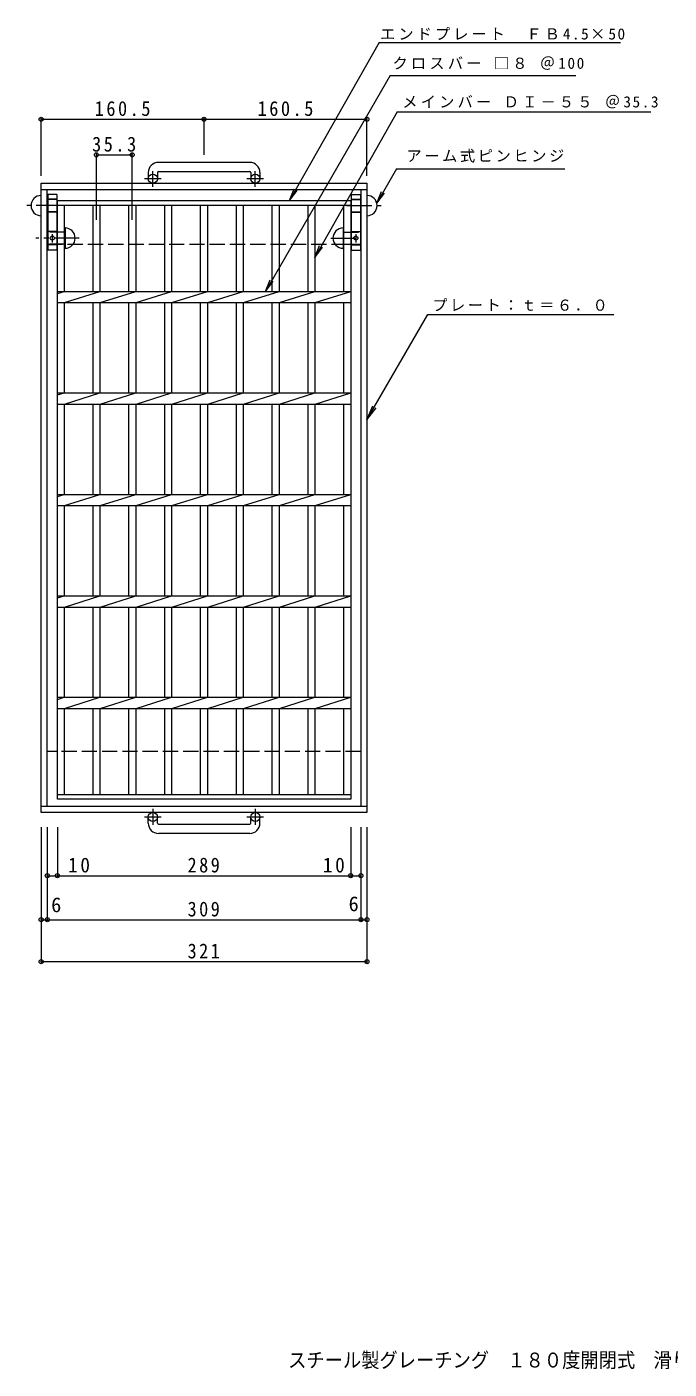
# Model space of a CAD drawing. Units: millimetres, scale not verified. Extents: x -684 to 886, y -688 to 661.
# Drawn here: x -684 to -51, y -662 to 661 of the extents above; entities that cross this region are included whole.
import ezdxf
from ezdxf.enums import TextEntityAlignment as Align

# ---------------------------------------------------------------- set-up
doc = ezdxf.new("R2010")
doc.units = ezdxf.units.MM
doc.header["$LTSCALE"] = 5
doc.header["$PDMODE"] = 32
doc.header["$PDSIZE"] = 4
doc.linetypes.add('CHAIN1', pattern=[8, 5, -1, 1, -1])
doc.linetypes.add('DASHED3', pattern=[4, 3, -1])
for name, color, linetype, lineweight in [('B-1', 2, 'Continuous', 9), ('B-2', 3, 'Continuous', 9), ('B-4', 7, 'Continuous', 9), ('B-5', 7, 'Continuous', 9), ('B-8', 3, 'Continuous', 9)]:
    doc.layers.add(name, color=color, linetype=linetype, lineweight=lineweight)
doc.layers.add('F-5_F-5ﾚｲﾔ', color=2, linetype='Continuous')
doc.styles.add('ＭＳ ゴシック', font='')
doc.styles.get('ＭＳ ゴシック').set_extended_font_data('MS Gothic')

msp = doc.modelspace()

# ---------------------------------------------------------------- linework, layer by layer
at = {"layer": 'B-1'}
for p, q in [((-564.036, 517.553), (-564.036, 511.453)), ((-555.037, 517.553), (-555.037, 511.453)), ((-464.037, 527.553), (-554.036, 527.553)), ((-554.036, 518.553), (-464.036, 518.553)), ((-463.036, 517.553), (-463.036, 511.453)), ((-454.036, 517.553), (-454.036, 511.453)), ((-669.536, 506.953), (-348.536, 506.953)), ((-669.536, -113.047), (-669.536, 506.953)), ((-348.536, 506.953), (-348.536, -113.047)), ((-669.536, 500.953), (-348.536, 500.953)), ((-663.536, -107.047), (-663.536, 500.953)), ((-354.536, 500.953), (-354.536, -107.047)), ((-348.536, -107.047), (-669.536, -107.047)), ((-348.536, -113.047), (-669.536, -113.047)), ((-564.036, -123.648), (-564.036, -117.547)), ((-555.037, -123.648), (-555.037, -117.547)), ((-463.036, -123.648), (-463.036, -117.547)), ((-454.036, -123.648), (-454.036, -117.547)), ((-554.036, -124.647), (-464.036, -124.647)), ((-464.037, -133.648), (-554.036, -133.648))]:
    msp.add_line(p, q, dxfattribs=at)
at = {"layer": 'B-1', "linetype": 'CHAIN1'}
for p, q in [((-559.536, 503.345), (-559.536, 518.943)), ((-458.536, 503.345), (-458.536, 518.943)), ((-551.374, 511.453), (-567.781, 511.453)), ((-450.373, 511.453), (-466.78, 511.453)), ((-551.374, -117.547), (-567.781, -117.547)), ((-559.536, -109.44), (-559.536, -125.037)), ((-450.373, -117.547), (-466.78, -117.547)), ((-458.536, -109.44), (-458.536, -125.037))]:
    msp.add_line(p, q, dxfattribs=at)
at = {"layer": 'B-1', "linetype": 'DASHED3'}
for p, q in [((-663.536, 446.953), (-354.536, 446.953)), ((-354.536, -53.047), (-663.536, -53.047))]:
    msp.add_line(p, q, dxfattribs=at)
at = {"layer": 'B-1'}
for centre in [(-559.536, 511.453), (-458.537, 511.453), (-559.536, -117.547), (-458.537, -117.547)]:
    msp.add_circle(centre, 4.5, dxfattribs=at)
for centre, radius, start, end in [((-554.036, 517.553), 10, 90, 180), ((-554.036, 517.553), 1, 90, 180), ((-464.037, 517.553), 10, 0, 90), ((-464.036, 517.553), 1, 0, 90), ((-554.036, -123.648), 10, 180, 270), ((-554.036, -123.648), 1, 180, 270), ((-464.037, -123.648), 10, 270, 0), ((-464.036, -123.648), 1, 270, 0)]:
    msp.add_arc(centre, radius, start, end, dxfattribs=at)
at = {"layer": 'B-2'}
for p, q in [((-653.536, 489.953), (-364.536, 489.953)), ((-653.536, -100.048), (-653.536, 489.953)), ((-364.536, 489.953), (-364.536, -100.048)), ((-653.536, 485.453), (-364.536, 485.453)), ((-646.536, 400.453), (-646.536, 485.453)), ((-618.636, 485.453), (-618.636, 400.453)), ((-611.636, 485.453), (-611.636, 400.453)), ((-583.336, 485.453), (-583.336, 400.453)), ((-576.336, 485.453), (-576.336, 400.453)), ((-548.036, 485.453), (-548.036, 400.453)), ((-541.036, 485.453), (-541.036, 400.453)), ((-512.736, 485.453), (-512.736, 400.453)), ((-505.736, 485.453), (-505.736, 400.453)), ((-477.436, 485.453), (-477.436, 400.453)), ((-470.436, 485.453), (-470.436, 400.453)), ((-442.136, 485.453), (-442.136, 400.453)), ((-435.136, 485.453), (-435.136, 400.453)), ((-406.836, 485.453), (-406.836, 400.453)), ((-399.836, 485.453), (-399.836, 400.453)), ((-371.537, 485.453), (-371.537, 400.453)), ((-653.536, 398.372), (-646.936, 400.453)), ((-653.536, 400.453), (-364.536, 400.453)), ((-646.536, 389.454), (-611.636, 400.453)), ((-611.236, 389.454), (-576.336, 400.453)), ((-575.936, 389.454), (-541.036, 400.453)), ((-540.636, 389.454), (-505.736, 400.453)), ((-505.336, 389.454), (-470.436, 400.453)), ((-470.036, 389.454), (-435.136, 400.453)), ((-434.736, 389.454), (-399.836, 400.453)), ((-399.436, 389.454), (-364.536, 400.453)), ((-653.536, 389.454), (-364.536, 389.454)), ((-646.536, 300.453), (-646.536, 389.454)), ((-618.636, 389.454), (-618.636, 300.453)), ((-611.636, 389.454), (-611.636, 300.453)), ((-583.336, 389.454), (-583.336, 300.453)), ((-576.336, 389.454), (-576.336, 300.453)), ((-548.036, 389.454), (-548.036, 300.453)), ((-541.036, 389.454), (-541.036, 300.453)), ((-512.736, 389.454), (-512.736, 300.453)), ((-505.736, 389.454), (-505.736, 300.453)), ((-477.436, 389.454), (-477.436, 300.453)), ((-470.436, 389.454), (-470.436, 300.453)), ((-442.136, 389.454), (-442.136, 300.453)), ((-435.136, 389.454), (-435.136, 300.453)), ((-406.836, 389.454), (-406.836, 300.453)), ((-399.836, 389.454), (-399.836, 300.453)), ((-371.537, 389.454), (-371.537, 300.453)), ((-653.536, 298.372), (-646.936, 300.453)), ((-653.536, 300.453), (-364.536, 300.453)), ((-646.536, 289.454), (-611.636, 300.453)), ((-611.236, 289.454), (-576.336, 300.453)), ((-575.936, 289.454), (-541.036, 300.453)), ((-540.636, 289.454), (-505.736, 300.453)), ((-505.336, 289.454), (-470.436, 300.453)), ((-470.036, 289.454), (-435.136, 300.453)), ((-434.736, 289.454), (-399.836, 300.453)), ((-399.436, 289.454), (-364.536, 300.453)), ((-653.536, 289.454), (-364.536, 289.454)), ((-646.536, 200.453), (-646.536, 289.454)), ((-618.636, 289.454), (-618.636, 200.453)), ((-611.636, 289.454), (-611.636, 200.453)), ((-583.336, 289.454), (-583.336, 200.453)), ((-576.336, 289.454), (-576.336, 200.453)), ((-548.036, 289.454), (-548.036, 200.453)), ((-541.036, 289.454), (-541.036, 200.453)), ((-512.736, 289.454), (-512.736, 200.453)), ((-505.736, 289.454), (-505.736, 200.453)), ((-477.436, 289.454), (-477.436, 200.453)), ((-470.436, 289.454), (-470.436, 200.453)), ((-442.136, 289.454), (-442.136, 200.453)), ((-435.136, 289.454), (-435.136, 200.453)), ((-406.836, 289.454), (-406.836, 200.453)), ((-399.836, 289.454), (-399.836, 200.453)), ((-371.537, 289.454), (-371.537, 200.453)), ((-653.536, 198.372), (-646.936, 200.453)), ((-653.536, 200.453), (-364.536, 200.453)), ((-646.536, 189.454), (-611.636, 200.453)), ((-611.236, 189.454), (-576.336, 200.453)), ((-575.936, 189.454), (-541.036, 200.453)), ((-540.636, 189.454), (-505.736, 200.453)), ((-505.336, 189.454), (-470.436, 200.453)), ((-470.036, 189.454), (-435.136, 200.453)), ((-434.736, 189.454), (-399.836, 200.453)), ((-399.436, 189.454), (-364.536, 200.453)), ((-653.536, 189.454), (-364.536, 189.454)), ((-646.536, 100.453), (-646.536, 189.454)), ((-618.636, 189.454), (-618.636, 100.453)), ((-611.636, 189.454), (-611.636, 100.453)), ((-583.336, 189.454), (-583.336, 100.453)), ((-576.336, 189.454), (-576.336, 100.453)), ((-548.036, 189.454), (-548.036, 100.453)), ((-541.036, 189.454), (-541.036, 100.453)), ((-512.736, 189.454), (-512.736, 100.453)), ((-505.736, 189.454), (-505.736, 100.453)), ((-477.436, 189.454), (-477.436, 100.453)), ((-470.436, 189.454), (-470.436, 100.453)), ((-442.136, 189.454), (-442.136, 100.453)), ((-435.136, 189.454), (-435.136, 100.453)), ((-406.836, 189.454), (-406.836, 100.453)), ((-399.836, 189.454), (-399.836, 100.453)), ((-371.537, 189.454), (-371.537, 100.453)), ((-653.536, 98.372), (-646.936, 100.453)), ((-653.536, 100.453), (-364.536, 100.453)), ((-646.536, 89.454), (-611.636, 100.453)), ((-611.236, 89.454), (-576.336, 100.453)), ((-575.936, 89.454), (-541.036, 100.453)), ((-540.636, 89.454), (-505.736, 100.453)), ((-505.336, 89.454), (-470.436, 100.453)), ((-470.036, 89.454), (-435.136, 100.453)), ((-434.736, 89.454), (-399.836, 100.453)), ((-399.436, 89.454), (-364.536, 100.453)), ((-653.536, 89.454), (-364.536, 89.454)), ((-646.536, 0.453), (-646.536, 89.454)), ((-618.636, 89.454), (-618.636, 0.453)), ((-611.636, 89.454), (-611.636, 0.453)), ((-583.336, 89.454), (-583.336, 0.453)), ((-576.336, 89.454), (-576.336, 0.453)), ((-548.036, 89.454), (-548.036, 0.453)), ((-541.036, 89.454), (-541.036, 0.453)), ((-512.736, 89.454), (-512.736, 0.453)), ((-505.736, 89.454), (-505.736, 0.453)), ((-477.436, 89.454), (-477.436, 0.453)), ((-470.436, 89.454), (-470.436, 0.453)), ((-442.136, 89.454), (-442.136, 0.453)), ((-435.136, 89.454), (-435.136, 0.453)), ((-406.836, 89.454), (-406.836, 0.453)), ((-399.836, 89.454), (-399.836, 0.453)), ((-371.537, 89.454), (-371.537, 0.453)), ((-653.536, -1.628), (-646.936, 0.453)), ((-653.536, 0.452), (-364.536, 0.452)), ((-646.536, -10.547), (-611.636, 0.453)), ((-611.236, -10.547), (-576.336, 0.453)), ((-575.936, -10.547), (-541.036, 0.453)), ((-540.636, -10.547), (-505.736, 0.453)), ((-505.336, -10.547), (-470.436, 0.453)), ((-470.036, -10.547), (-435.136, 0.453)), ((-434.736, -10.547), (-399.836, 0.453)), ((-399.436, -10.547), (-364.536, 0.453)), ((-653.536, -10.547), (-364.536, -10.547)), ((-646.536, -95.548), (-646.536, -10.547)), ((-618.636, -10.547), (-618.636, -95.548)), ((-611.636, -10.547), (-611.636, -95.548)), ((-583.336, -10.547), (-583.336, -95.548)), ((-576.336, -10.547), (-576.336, -95.548)), ((-548.036, -10.547), (-548.036, -95.548)), ((-541.036, -10.547), (-541.036, -95.548)), ((-512.736, -10.547), (-512.736, -95.548)), ((-505.736, -10.547), (-505.736, -95.548)), ((-477.436, -10.547), (-477.436, -95.548)), ((-470.436, -10.547), (-470.436, -95.548)), ((-442.136, -10.547), (-442.136, -95.548)), ((-435.136, -10.547), (-435.136, -95.548)), ((-406.836, -10.547), (-406.836, -95.548)), ((-399.836, -10.547), (-399.836, -95.548)), ((-371.537, -10.547), (-371.537, -95.548)), ((-364.536, -95.548), (-653.536, -95.548)), ((-364.536, -100.048), (-653.536, -100.048))]:
    msp.add_line(p, q, dxfattribs=at)
at = {"layer": 'B-4'}
for p, q in [((-669.536, 514.453), (-669.536, 571.607)), ((-669.536, 570.107), (-451.536, 570.107)), ((-509.036, 535.053), (-509.036, 571.607)), ((-451.536, 570.107), (-348.536, 570.107)), ((-348.536, 514.453), (-348.536, 571.607)), ((-615.136, 470.919), (-615.136, 536.509)), ((-615.136, 535.009), (-579.836, 535.009)), ((-579.836, 470.919), (-579.836, 536.509)), ((-669.536, -127.338), (-669.536, -261.51)), ((-663.536, -127.338), (-663.536, -220.195)), ((-653.536, -127.338), (-653.536, -176.829)), ((-364.536, -127.338), (-364.536, -176.829)), ((-354.536, -127.338), (-354.536, -220.195)), ((-348.536, -127.338), (-348.536, -261.51)), ((-663.536, -175.329), (-651.036, -175.329)), ((-651.036, -175.329), (-367.037, -175.329)), ((-367.037, -175.329), (-354.536, -175.329)), ((-669.536, -260.01), (-348.536, -260.01))]:
    msp.add_line(p, q, dxfattribs=at)
msp.add_lwpolyline([(-669.536, -218.695), (-663.536, -218.695), (-354.536, -218.695), (-348.536, -218.695)], dxfattribs=at)
for p in [(-669.536, 570.107), (-509.036, 570.107), (-348.536, 570.107), (-615.136, 535.009), (-579.836, 535.009), (-663.536, -175.329), (-653.536, -175.329), (-364.536, -175.329), (-354.536, -175.329), (-669.536, -218.695), (-663.536, -218.695), (-354.536, -218.695), (-348.536, -218.695), (-669.536, -260.01), (-348.536, -260.01)]:
    msp.add_point(p, dxfattribs=at)
at = {"layer": 'B-5'}
for p, q in [((-336.68, 645.546), (-98.635, 645.546)), ((-325.825, 613.16), (-142.728, 613.16)), ((-318.632, 577.232), (-68.721, 577.232)), ((-319.375, 521.15), (-153.562, 521.15)), ((-424.825, 489.953), (-417.297, 499.931)), ((-338.847, 487.425), (-331.237, 497.342)), ((-399.836, 434.003), (-392.304, 443.98)), ((-448.632, 400.453), (-441.022, 410.37)), ((-348.536, 273.874), (-288.536, 377.797)), ((-288.536, 377.797), (-105.282, 377.797)), ((-348.536, 273.874), (-342.796, 287.732)), ((-348.536, 273.874), (-339.405, 285.774))]:
    msp.add_line(p, q, dxfattribs=at)
for points in [[(-336.68, 645.546), (-424.825, 489.953), (-420.136, 501.54)], [(-325.825, 613.16), (-448.632, 400.453), (-443.848, 412.002)], [(-318.632, 577.232), (-399.836, 434.003), (-395.143, 445.589)], [(-319.375, 521.15), (-338.847, 487.425), (-334.063, 498.973)]]:
    msp.add_lwpolyline(points, dxfattribs=at)
at = {"layer": 'B-8'}
for p, q in [((-663.036, 490.953), (-663.536, 490.953)), ((-654.036, 495.953), (-654.036, 440.953)), ((-364.036, 495.953), (-364.036, 440.953)), ((-355.036, 490.953), (-354.536, 490.953)), ((-663.036, 478.953), (-663.536, 478.953)), ((-355.036, 478.953), (-354.536, 478.953)), ((-646.036, 462.953), (-646.036, 442.953)), ((-372.036, 462.953), (-372.036, 442.953)), ((-654.036, 440.953), (-663.036, 440.953)), ((-364.036, 440.953), (-355.036, 440.953))]:
    msp.add_line(p, q, dxfattribs=at)
at = {"layer": 'B-8', "linetype": 'DASHED3'}
for p, q in [((-654.036, 491.453), (-663.036, 491.453)), ((-654.036, 490.953), (-663.036, 490.953)), ((-364.036, 491.453), (-355.036, 491.453)), ((-364.036, 490.953), (-355.036, 490.953)), ((-654.036, 478.953), (-663.036, 478.953)), ((-654.036, 478.453), (-663.036, 478.453)), ((-364.036, 478.953), (-355.036, 478.953)), ((-364.036, 478.453), (-355.036, 478.453)), ((-654.036, 459.453), (-663.036, 459.453)), ((-646.036, 458.953), (-663.036, 458.953)), ((-372.036, 458.953), (-355.036, 458.953)), ((-364.036, 459.453), (-355.036, 459.453)), ((-646.036, 446.953), (-663.036, 446.953)), ((-654.036, 446.453), (-663.036, 446.453)), ((-372.036, 446.953), (-355.036, 446.953)), ((-364.036, 446.453), (-355.036, 446.453))]:
    msp.add_line(p, q, dxfattribs=at)
at = {"layer": 'B-8', "linetype": 'CHAIN1'}
for p, q in [((-649.377, 484.953), (-683.629, 484.953)), ((-368.696, 484.953), (-334.444, 484.953)), ((-631.968, 452.953), (-674.777, 452.953)), ((-658.536, 456.962), (-658.536, 448.781)), ((-384.105, 452.953), (-354.536, 452.953)), ((-359.536, 456.962), (-359.536, 448.781))]:
    msp.add_line(p, q, dxfattribs=at)
at = {"layer": 'B-8'}
for points in [[(-654.036, 495.953), (-663.036, 495.953), (-663.036, 440.953)], [(-364.036, 495.953), (-355.036, 495.953), (-355.036, 440.953)]]:
    msp.add_lwpolyline(points, dxfattribs=at)
for centre in [(-658.536, 452.953), (-359.536, 452.953)]:
    msp.add_circle(centre, 2, dxfattribs=at)
for centre, start, end in [((-669.536, 484.953), 90, 270), ((-348.536, 484.953), 270, 90), ((-646.036, 452.953), 270, 90), ((-372.036, 452.953), 90, 270)]:
    msp.add_arc(centre, 10, start, end, dxfattribs=at)

# ---------------------------------------------------------------- texts
at = {"layer": 'B-4', "color": 2, "style": 'ＭＳ ゴシック'}
for p in [(-659.652, -215.668), (-366.641, -214.69)]:
    msp.add_text('6', height=14.66, dxfattribs=at).set_placement(p, align=Align.BOTTOM_LEFT)
at = {"layer": 'B-4', "color": 2, "char_height": 14.66, "attachment_point": 7, "style": 'ＭＳ ゴシック'}
for s, insert in [('\\T1.28;\\W0.9;160.5', (-616.786, 573.107)), ('\\T1.28;\\W0.9;160.5', (-456.286, 573.107)), ('\\T1.28;\\W0.9;35.3', (-619.361, 538.009)), ('\\T1.27;\\W0.95;10', (-642.95, -172.329)), ('\\T1.27;\\W0.9;289', (-525.286, -172.329)), ('\\T1.27;\\W0.95;10', (-391.937, -172.329)), ('\\T1.27;\\W0.9;309', (-525.286, -215.695)), ('\\T1.27;\\W0.9;321', (-525.286, -257.011))]:
    msp.add_mtext(s, dxfattribs=dict(at, insert=insert))
at = {"layer": 'B-5', "char_height": 11, "attachment_point": 7, "style": 'ＭＳ ゴシック'}
for s, insert in [('\\T1.2;エンドプレート\u3000ＦＢ4.5×50', (-335.607, 648.008)), ('\\T1.21;クロスバー\\~□８\\~＠100', (-323.396, 618.717)), ('\\T1.21;メインバー\\~ＤＩ－５５\\~＠35.3', (-313.733, 580.702)), ('\\T1.17;アーム式ピンヒンジ', (-309.608, 527.313)), ('\\T1.17;プレート：ｔ＝６．０', (-284.275, 380.91))]:
    msp.add_mtext(s, dxfattribs=dict(at, insert=insert))
at = {"layer": 'F-5_F-5ﾚｲﾔ', "style": 'ＭＳ ゴシック', "width": 0.9}
msp.add_text('スチール製グレーチング\u3000１８０度開閉式\u3000滑り止め模様付', height=14.66, dxfattribs=at).set_placement((-426.188, -664.293), align=Align.BOTTOM_LEFT)

doc.saveas('drawing.dxf')
